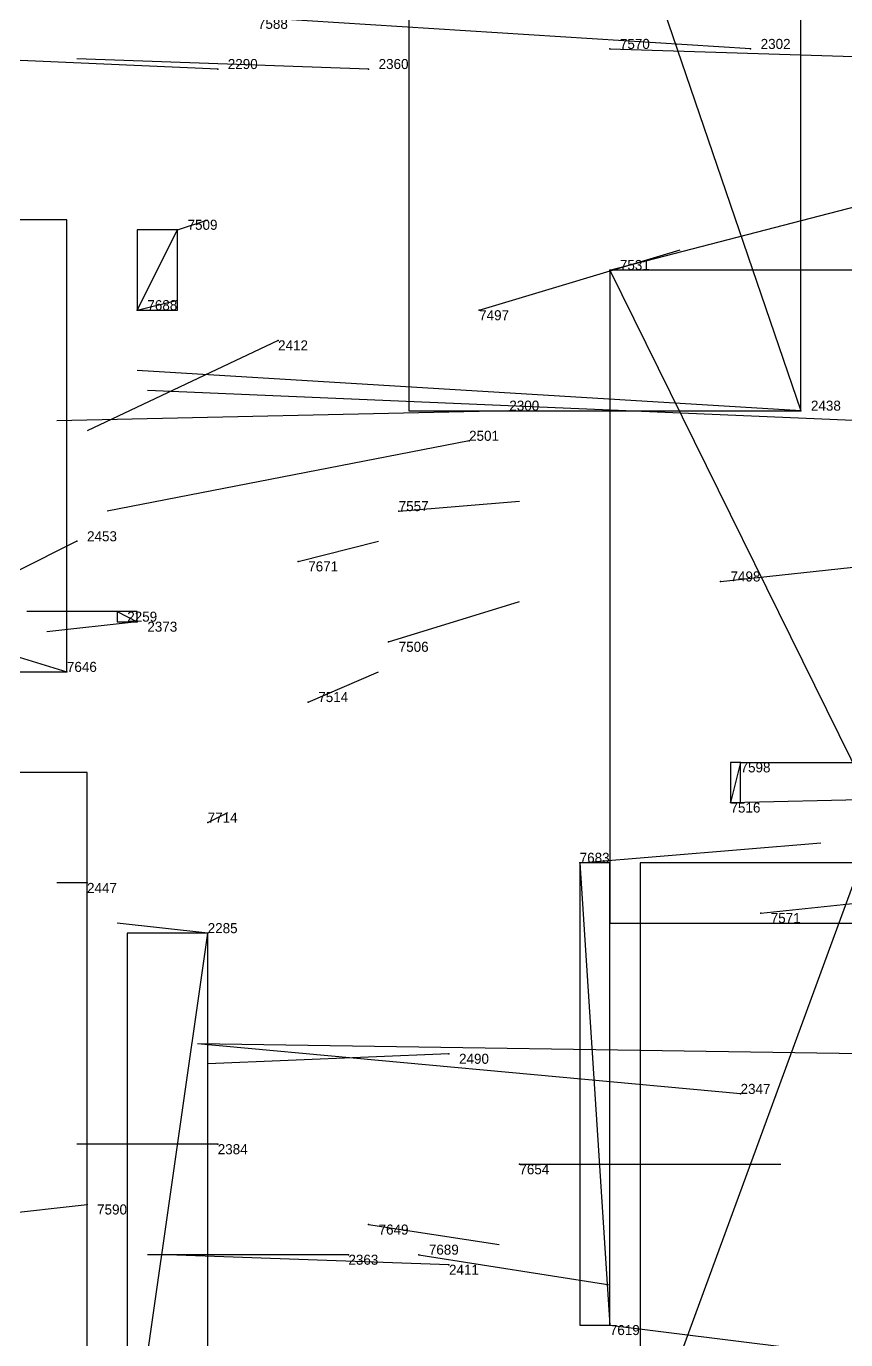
# Model space of a CAD drawing. Extents: x -0.07 to 1.1, y -0.07 to 1.1.
# Drawn here: x 0.906 to 0.9875, y 0.7805 to 0.9113 of the extents above; entities that cross this region are included whole.
import ezdxf

# ---------------------------------------------------------------- set-up
doc = ezdxf.new("R2010")
doc.units = 0
for name, color, linetype in [('Clients', 3, 'CONTINUOUS'), ('Facilities', 3, 'CONTINUOUS'), ('Facilities_lines', 3, 'CONTINUOUS'), ('Min_max_boxes', 1, 'CONTINUOUS'), ('Normals', 1, 'CONTINUOUS'), ('Source_points', 5, 'CONTINUOUS'), ('Text', 3, 'CONTINUOUS')]:
    doc.layers.add(name, color=color, linetype=linetype)

msp = doc.modelspace()

# ---------------------------------------------------------------- linework, layer by layer
at = {"layer": 'Clients', "color": 5}
for p in [(0.921, 0.891, 1), (0.983, 0.873), (0.917, 0.852), (0.91, 0.847, 1), (0.976, 0.834, 1), (0.924, 0.821), (0.912, 0.794, 1), (0.964, 0.782, 1)]:
    msp.add_point(p, dxfattribs=at)
at = {"layer": 'Facilities', "color": 3}
for p in [(0.964, 0.909, 1), (0.978, 0.909), (0.925, 0.907), (0.94, 0.907), (0.964, 0.887, 1), (0.917, 0.883, 1), (0.951, 0.883, 1), (0.931, 0.88), (0.954, 0.873), (0.95, 0.87), (0.943, 0.863, 1), (0.911, 0.86), (0.933, 0.858, 1), (0.975, 0.856, 1), (0.915, 0.853), (0.942, 0.85, 1), (0.934, 0.844, 1), (0.977, 0.838, 1), (0.924, 0.832, 1), (0.961, 0.828, 1), (0.912, 0.826), (0.979, 0.823, 1), (0.948, 0.809), (0.977, 0.805), (0.925, 0.8), (0.955, 0.798, 1), (0.94, 0.792, 1), (0.938, 0.789), (0.945, 0.789, 1), (0.948, 0.788)]:
    msp.add_point(p, dxfattribs=at)
at = {"layer": 'Facilities_lines', "color": 3}
for p, q in [((0.944, 0.987), (0.983, 0.873)), ((0.917, 0.883, 1), (0.921, 0.891, 1)), ((0.964, 0.887, 1), (0.996, 0.822, 1)), ((0.915, 0.853), (0.917, 0.852)), ((0.897, 0.851, 1), (0.91, 0.847, 1)), ((0.977, 0.838, 1), (0.976, 0.834, 1)), ((0.961, 0.828, 1), (0.964, 0.782, 1)), ((0.967, 0.768, 1), (0.989, 0.828, 1)), ((0.916, 0.765), (0.924, 0.821)), ((0.858, 0.788, 1), (0.912, 0.794, 1))]:
    msp.add_line(p, q, dxfattribs=at)
at = {"layer": 'Min_max_boxes', "color": 1}
for p, q in [((0.944, 0.987), (0.944, 0.873)), ((0.944, 0.987), (0.944, 0.873)), ((0.983, 0.873), (0.983, 0.987)), ((0.983, 0.873), (0.983, 0.987)), ((0.91, 0.892, 1), (0.847, 0.892, 1)), ((0.91, 0.892, 1), (0.847, 0.892, 1)), ((0.91, 0.847, 1), (0.91, 0.892, 1)), ((0.91, 0.847, 1), (0.91, 0.892, 1)), ((0.91, 0.892, 1), (0.91, 0.892, 1)), ((0.921, 0.891, 1), (0.917, 0.891, 1)), ((0.917, 0.891, 1), (0.917, 0.883, 1)), ((0.921, 0.891, 1), (0.917, 0.891, 1)), ((0.917, 0.891, 1), (0.917, 0.883, 1)), ((0.917, 0.891, 1), (0.917, 0.891, 1)), ((0.921, 0.883, 1), (0.921, 0.891, 1)), ((0.921, 0.883, 1), (0.921, 0.891, 1)), ((0.921, 0.891, 1), (0.921, 0.891, 1)), ((0.996, 0.887, 1), (0.964, 0.887, 1)), ((0.964, 0.887, 1), (0.964, 0.822, 1)), ((0.996, 0.887, 1), (0.964, 0.887, 1)), ((0.964, 0.887, 1), (0.964, 0.822, 1)), ((0.964, 0.887, 1), (0.964, 0.887, 1)), ((0.917, 0.883, 1), (0.921, 0.883, 1)), ((0.917, 0.883, 1), (0.921, 0.883, 1)), ((0.917, 0.883, 1), (0.917, 0.883, 1)), ((0.921, 0.883, 1), (0.921, 0.883, 1)), ((0.944, 0.873), (0.983, 0.873)), ((0.944, 0.873), (0.983, 0.873)), ((0.944, 0.873), (0.944, 0.873)), ((0.983, 0.873), (0.983, 0.873)), ((0.917, 0.853), (0.915, 0.853)), ((0.915, 0.853), (0.915, 0.852)), ((0.917, 0.853), (0.915, 0.853)), ((0.915, 0.853), (0.915, 0.852)), ((0.915, 0.853), (0.915, 0.853)), ((0.917, 0.852), (0.917, 0.853)), ((0.917, 0.852), (0.917, 0.853)), ((0.917, 0.853), (0.917, 0.853)), ((0.915, 0.852), (0.917, 0.852)), ((0.915, 0.852), (0.917, 0.852)), ((0.915, 0.852), (0.915, 0.852)), ((0.917, 0.852), (0.917, 0.852)), ((0.847, 0.847, 1), (0.91, 0.847, 1)), ((0.847, 0.847, 1), (0.91, 0.847, 1)), ((0.91, 0.847, 1), (0.91, 0.847, 1)), ((0.977, 0.838, 1), (0.976, 0.838, 1)), ((0.976, 0.838, 1), (0.976, 0.834, 1)), ((0.977, 0.838, 1), (0.976, 0.838, 1)), ((0.976, 0.838, 1), (0.976, 0.834, 1)), ((0.976, 0.838, 1), (0.976, 0.838, 1)), ((0.977, 0.834, 1), (0.977, 0.838, 1)), ((0.977, 0.834, 1), (0.977, 0.838, 1)), ((0.977, 0.838, 1), (0.977, 0.838, 1)), ((0.912, 0.837, 1), (0.751, 0.837, 1)), ((0.912, 0.837, 1), (0.751, 0.837, 1)), ((0.912, 0.758, 1), (0.912, 0.837, 1)), ((0.912, 0.758, 1), (0.912, 0.837, 1)), ((0.912, 0.837, 1), (0.912, 0.837, 1)), ((0.976, 0.834, 1), (0.977, 0.834, 1)), ((0.976, 0.834, 1), (0.977, 0.834, 1)), ((0.976, 0.834, 1), (0.976, 0.834, 1)), ((0.977, 0.834, 1), (0.977, 0.834, 1)), ((0.964, 0.828, 1), (0.961, 0.828, 1)), ((0.961, 0.828, 1), (0.961, 0.782, 1)), ((0.964, 0.828, 1), (0.961, 0.828, 1)), ((0.961, 0.828, 1), (0.961, 0.782, 1)), ((0.961, 0.828, 1), (0.961, 0.828, 1)), ((0.964, 0.782, 1), (0.964, 0.828, 1)), ((0.964, 0.782, 1), (0.964, 0.828, 1)), ((0.964, 0.828, 1), (0.964, 0.828, 1)), ((0.989, 0.828, 1), (0.967, 0.828, 1)), ((0.967, 0.828, 1), (0.967, 0.768, 1)), ((0.989, 0.828, 1), (0.967, 0.828, 1)), ((0.967, 0.828, 1), (0.967, 0.768, 1)), ((0.967, 0.828, 1), (0.967, 0.828, 1)), ((0.924, 0.821), (0.916, 0.821)), ((0.916, 0.821), (0.916, 0.765)), ((0.924, 0.821), (0.916, 0.821)), ((0.916, 0.821), (0.916, 0.765)), ((0.916, 0.821), (0.916, 0.821)), ((0.924, 0.765), (0.924, 0.821)), ((0.924, 0.765), (0.924, 0.821)), ((0.924, 0.821), (0.924, 0.821)), ((0.964, 0.822, 1), (0.996, 0.822, 1)), ((0.964, 0.822, 1), (0.996, 0.822, 1)), ((0.964, 0.822, 1), (0.964, 0.822, 1)), ((0.961, 0.782, 1), (0.964, 0.782, 1)), ((0.961, 0.782, 1), (0.964, 0.782, 1)), ((0.961, 0.782, 1), (0.961, 0.782, 1)), ((0.964, 0.782, 1), (0.964, 0.782, 1))]:
    msp.add_line(p, q, dxfattribs=at)
at = {"layer": 'Normals', "color": 1}
for p, q in [((0.978, 0.909), (0.915, 0.913, 0.077)), ((0.964, 0.909, 1), (0.996, 0.908, 1.095)), ((0.925, 0.907), (0.902, 0.908, 0.097)), ((0.94, 0.907), (0.911, 0.908, 0.096)), ((0.964, 0.887, 1), (0.991, 0.894, 1.096)), ((0.921, 0.891, 1), (0.924, 0.892, 1.1)), ((0.951, 0.883, 1), (0.971, 0.889, 1.098)), ((0.917, 0.883, 1), (0.921, 0.884, 1.1)), ((0.931, 0.88), (0.912, 0.871, 0.098)), ((0.983, 0.873), (0.917, 0.877, 0.075)), ((0.989, 0.872), (0.918, 0.875, 0.071)), ((0.954, 0.873), (0.909, 0.872, 0.09)), ((0.95, 0.87), (0.914, 0.863, 0.093)), ((0.943, 0.863, 1), (0.955, 0.864, 1.099)), ((0.911, 0.86), (0.905, 0.857, 0.1)), ((0.933, 0.858, 1), (0.941, 0.86, 1.1)), ((0.975, 0.856, 1), (1.012, 0.86, 1.093)), ((0.942, 0.85, 1), (0.955, 0.854, 1.099)), ((0.915, 0.853), (0.906, 0.853, 0.1)), ((0.917, 0.852), (0.908, 0.851, 0.1)), ((0.91, 0.847, 1), (0.91, 0.847, 1.1)), ((0.934, 0.844, 1), (0.941, 0.847, 1.1)), ((0.977, 0.838, 1), (1.019, 0.838, 1.091)), ((0.976, 0.834, 1), (1.018, 0.835, 1.09)), ((0.924, 0.832, 1), (0.926, 0.833, 1.1)), ((0.961, 0.828, 1), (0.985, 0.83, 1.097)), ((0.979, 0.823, 1), (1.027, 0.828, 1.088)), ((0.912, 0.826), (0.909, 0.826, 0.1)), ((0.924, 0.821), (0.915, 0.822, 0.1)), ((0.989, 0.809), (0.923, 0.81, 0.075)), ((0.977, 0.805), (0.923, 0.81, 0.084)), ((0.948, 0.809), (0.924, 0.808, 0.097)), ((0.925, 0.8), (0.911, 0.8, 0.099)), ((0.955, 0.798, 1), (0.981, 0.798, 1.096)), ((0.912, 0.794, 1), (0.912, 0.794, 1.1)), ((0.94, 0.792, 1), (0.953, 0.79, 1.099)), ((0.938, 0.789), (0.918, 0.789, 0.098)), ((0.948, 0.788), (0.92, 0.789, 0.096)), ((0.945, 0.789, 1), (0.964, 0.786, 1.098)), ((0.964, 0.782, 1), (0.988, 0.779, 1.097))]:
    msp.add_line(p, q, dxfattribs=at)
at = {"layer": 'Source_points', "color": 5}
for p in [(0.964, 0.909, 1), (0.978, 0.909), (0.925, 0.907), (0.94, 0.907), (0.921, 0.891, 1), (0.964, 0.887, 1), (0.917, 0.883, 1), (0.951, 0.883, 1), (0.931, 0.88), (0.954, 0.873), (0.983, 0.873), (0.95, 0.87), (0.943, 0.863, 1), (0.911, 0.86), (0.933, 0.858, 1), (0.975, 0.856, 1), (0.915, 0.853), (0.917, 0.852), (0.942, 0.85, 1), (0.91, 0.847, 1), (0.934, 0.844, 1), (0.977, 0.838, 1), (0.976, 0.834, 1), (0.924, 0.832, 1), (0.961, 0.828, 1), (0.912, 0.826), (0.979, 0.823, 1), (0.924, 0.821), (0.948, 0.809), (0.977, 0.805), (0.925, 0.8), (0.955, 0.798, 1), (0.912, 0.794, 1), (0.94, 0.792, 1), (0.938, 0.789), (0.945, 0.789, 1), (0.948, 0.788), (0.964, 0.782, 1)]:
    msp.add_point(p, dxfattribs=at)

# ---------------------------------------------------------------- texts
at = {"layer": 'Text', "color": 3}
for s, p in [('7588', (0.929, 0.911, 1)), ('7570', (0.965, 0.909, 1)), ('2302', (0.979, 0.909)), ('2290', (0.926, 0.907)), ('2360', (0.941, 0.907)), ('7509', (0.922, 0.891, 1)), ('7531', (0.965, 0.887, 1)), ('7688', (0.918, 0.883, 1)), ('7497', (0.951, 0.882, 1)), ('2412', (0.931, 0.879)), ('2300', (0.954, 0.873)), ('2438', (0.984, 0.873)), ('2501', (0.95, 0.87)), ('7557', (0.943, 0.863, 1)), ('2453', (0.912, 0.86)), ('7671', (0.934, 0.857, 1)), ('7498', (0.976, 0.856, 1)), ('2259', (0.916, 0.852)), ('2373', (0.918, 0.851)), ('7506', (0.943, 0.849, 1)), ('7646', (0.91, 0.847, 1)), ('7514', (0.935, 0.844, 1)), ('7598', (0.977, 0.837, 1)), ('7516', (0.976, 0.833, 1)), ('7714', (0.924, 0.832, 1)), ('7683', (0.961, 0.828, 1)), ('2447', (0.912, 0.825)), ('7571', (0.98, 0.822, 1)), ('2285', (0.924, 0.821)), ('2490', (0.949, 0.808)), ('2347', (0.977, 0.805)), ('2384', (0.925, 0.799)), ('7654', (0.955, 0.797, 1)), ('7590', (0.913, 0.793, 1)), ('7649', (0.941, 0.791, 1)), ('7689', (0.946, 0.789, 1)), ('2363', (0.938, 0.788)), ('2411', (0.948, 0.787)), ('7619', (0.964, 0.781, 1))]:
    msp.add_text(s, height=0.001, dxfattribs=at).set_placement(p)

doc.saveas('drawing.dxf')
